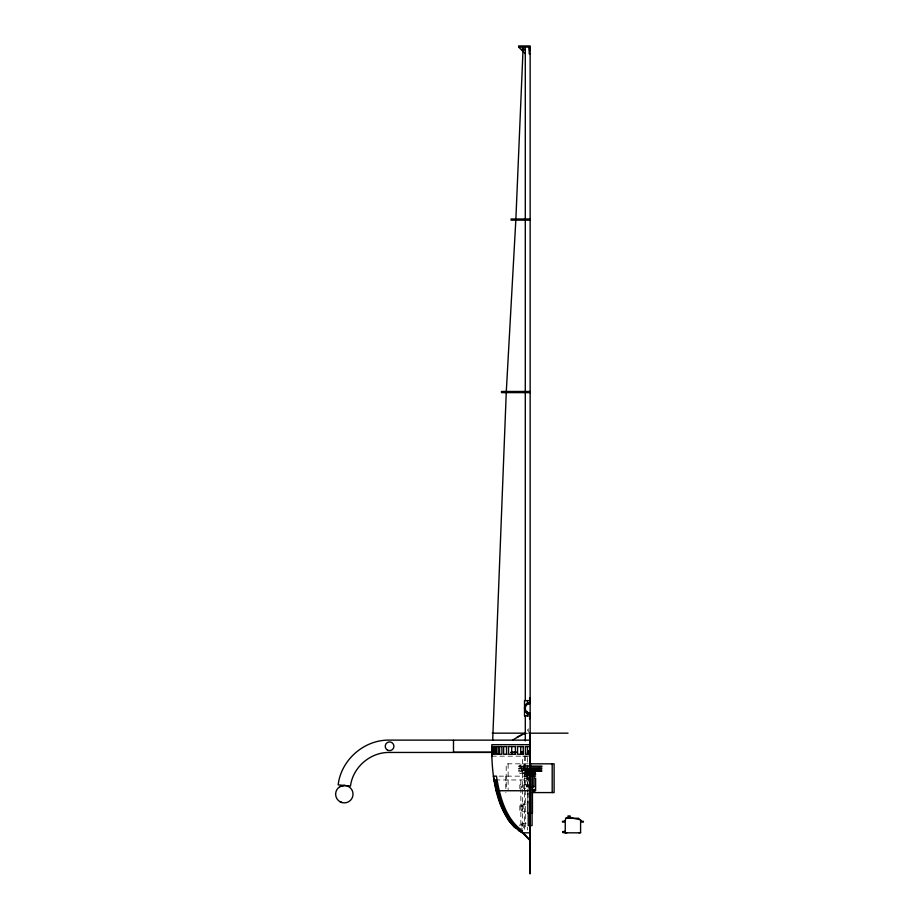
<?xml version="1.0" encoding="UTF-8"?>
<svg xmlns="http://www.w3.org/2000/svg" width="919" height="919" viewBox="0 0 919 919"><rect width="100%" height="100%" fill="white"/><g stroke="black" fill="none" stroke-linecap="round" stroke-linejoin="round"><path stroke-width="0.69" stroke-dasharray="4.59 3.45" d="M521.096 768.341C521.9 763.678 523.129 771.799 521.107 766.848L521.096 770.513M527.851 771.156L527.851 768.858M527.839 776.141L527.839 775.372M527.667 772.305L528.494 771.535M527.38 772.305L528.299 771.535L527.276 772.305M528.08 771.007L528.436 771.007M525.76 771.248L527.219 771.248M521.774 770.536C518.925 772.959 524.829 772.328 521.797 770.03M521.533 828.065L522.452 828.306M527.334 733.259L528.528 733.167M527.322 756.165L522.497 756.165L522.497 765.745M491.826 756.165L530.148 756.165M528.069 763.827L506.197 763.827L506.197 789.835M528.689 765.745L519.809 765.745L519.809 773.407L528.873 773.453M530.7 766.113L518.419 766.113L518.419 766.848L530.16 766.848M530.125 767.664C524.588 764.091 524.45 775.004 530.125 771.5M530.16 768.318L518.546 768.318L518.546 769.054L530.16 769.054M528.609 768.858L527.713 768.858L527.713 770.777M529.551 769.628L522.486 769.628L522.486 770.386L528.528 770.386M521.613 770.03L528.666 770.03M528.184 770.513L518.546 770.513L518.557 771.248L528.528 771.156M528.333 771.363L527.506 771.983M528.31 771.822L525.358 772.362M525.358 771.983L529.229 771.983M528.873 772.305L524.967 772.362L525.071 773.614M525.071 773.224L528.77 773.224M528.77 773.614L524.692 773.614L524.692 789.559M526.323 773.844L528.873 773.844M524.692 774.602L531.435 774.602M526.323 775.372L529.769 775.372M498.925 776.141L531.435 776.141M524.692 778.244L528.976 778.244M495.375 779.967L528.976 779.967M528.689 784.906L519.809 784.906L519.809 788.743M526.323 786.492L527.851 786.492M528.804 786.871L526.323 786.871L526.323 772.305M526.162 804.068L519.809 804.068L519.809 811.741L526.162 811.741M526.162 823.24L519.809 823.24L519.809 825.79M524.715 756.165L524.519 791.293M528.391 770.007L528.391 770.777L522.865 770.777L522.911 769.628M528.23 768.858L528.23 803.447M527.988 772.362L527.977 773.224M527.851 773.844L527.851 803.447M527.713 776.141L527.598 779.967M527.563 770.007L527.563 770.777M527.586 774.602L527.437 779.967M527.322 757.589L527.322 791.65M527.322 793.074L527.322 803.011M527.322 827.134L527.322 829.983M526.989 770.007L526.989 770.777M526.702 772.305L526.702 773.614M526.587 774.602L526.587 776.141M525.84 770.007L525.84 770.777M525.289 756.165L525.289 788.812M525.289 790.237L525.289 829.983M524.692 770.007L524.692 770.777M524.519 792.569L524.519 830.902M524.117 770.007L524.117 770.777M523.83 770.007L523.83 770.777M523.738 765.745L523.738 773.407M523.738 784.906L523.738 788.743M523.738 804.068L523.738 811.741M523.738 823.24L523.738 829.627M523.543 770.007L523.543 770.777M523.049 769.628L523.152 770.777M522.497 773.407L522.486 831.465M521.613 766.113L521.624 770.513M520.855 779.967L520.855 830.5M508.115 763.827L508.115 789.835M505.852 776.141L505.852 792.58M528.459 732.271A1.918 1.918 0 0 1 528.517 730.352M527.38 730.616A2.872 2.872 0 0 1 528.712 728.87M524.002 764.171L523.164 773.959L519.878 765.136L524.002 764.171M520.855 786.572C522.026 790.237 523.704 783.999 520.855 786.572M520.855 805.745C522.026 809.398 523.704 803.16 520.855 805.745M520.855 809.57C522.026 813.235 523.704 806.985 520.855 809.57M520.855 824.906C522.026 828.559 523.704 822.321 520.855 824.906"/><path stroke-width="1.38" d="M453.492 752.201L453.492 740.335M529.769 873.05C529.976 843.274 530.355 891.958 529.769 865.962M529.769 832.821L529.769 807.617M529.769 810.868L530.148 753.063M530.148 837.025L530.148 840.483L522.497 832.821L518.362 830.512M530.148 834.567L529.769 821.896M530.148 815.084L530.148 813.315M530.148 809.731L530.148 809.145M530.148 808.559L530.148 733.167M572.928 818.255L580.59 819.782L580.59 821.322L583.37 821.322L583.37 822.091L580.59 822.091L580.59 832.821L565.254 832.821L562.956 832.499L562.956 831.603L565.254 831.281L565.254 832.821M492.676 740.381L506.277 392.045L515.858 219.572L523.049 49.327C526.541 52.245 520.671 44.606 522.808 50.258M530.068 756.165L530.148 755.395M568.344 818.255L568.597 817.485M567.655 818.255L568.137 817.485M567.057 818.255L567.735 817.485M522.371 50.005L523.727 48.65M566.609 818.255L567.437 817.485M566.322 818.255L567.241 817.485L571.009 817.485L571.963 818.255L570.94 817.485M566.219 818.255L567.172 817.485M527.713 704.034L527.322 700.588M513.055 739.784L521.797 734.786A219.17 61.274 -90 0 1 525.254 733.626L525.289 733.615A216.987 60.665 -90 0 1 525.955 733.477M517.133 737.153L521.797 734.786M528.689 702.817C522.497 704.184 523.807 714.178 530.148 713.891A5.629 5.629 0 0 1 524.519 708.25A5.629 5.629 0 0 1 530.148 702.621L528.689 702.817L528.689 703.632M342.075 802.574L339.984 801.701A8.696 8.696 0 0 1 339.984 786.63L344.326 785.469M528.896 703.552L530.148 703.391A4.871 4.871 0 0 0 525.289 708.25A4.871 4.871 0 0 0 530.148 713.121L529.574 718.876M530.091 733.282L530.148 733.27A1.918 1.918 0 0 1 529.597 733.201L568.034 733.167M530.148 751.374L529.712 751.42A1.918 1.918 0 0 0 529.149 754.924M530.091 755.2L530.148 755.2A1.918 1.918 0 0 1 529.597 755.131M530.148 806.078L530.148 45.95L518.649 45.95L518.649 47.099L530.148 47.099M529.195 48.65L530.148 48.65M529.195 50.005L530.148 50.005M530.148 53.727L529.195 53.727L529.195 47.099M510.987 218.998L530.148 218.998M510.987 220.146L530.148 220.146M501.406 391.471L530.148 391.471M504.359 392.045L508.184 392.045M501.406 392.62L530.148 392.62M529.574 698.601L530.148 698.601M529.574 699.773L530.148 699.773M530.148 700.588L524.519 700.588L524.519 715.924L530.148 715.924M529.574 702.426L530.148 702.426M530.148 703.391L529.574 697.636M529.574 714.086L530.148 714.086M529.574 716.74L530.148 716.74M529.574 717.911L530.148 717.911M492.274 733.167L525.944 733.167M530.148 740.151L389.426 740.117C364.257 739.554 341.052 759.875 338.169 784.86L350.495 786.067C352.827 767.101 370.644 751.891 389.736 752.454L491.826 752.431M530.148 744.666L491.826 744.666L491.837 756.555M491.918 746.584L491.918 754.246M498.799 746.584L496.398 746.584L496.398 754.246L498.799 754.246M506.989 746.584L503.646 746.584L503.646 754.246L506.989 754.246M515.812 746.584L508.552 746.584L508.552 754.246L515.812 754.246M523.566 746.584L517.581 746.584L517.581 754.246L523.566 754.246M530.148 746.584L525.415 746.584L525.415 754.246L530.148 754.246M453.492 752.27L491.826 752.236M510.987 752.224L516.512 752.27M520.568 752.224L523.336 752.27M510.987 752.42L516.467 752.408M520.568 752.42L523.313 752.42M491.826 755.2L492.4 755.2M491.826 756.165C492.699 779.576 496.651 808.594 514.376 827.261C539.809 844.55 505.944 822.149 507.862 818.059C500.832 806.48 496.903 793.269 494.732 779.967L496.053 779.967C499.614 798.829 505.45 820.403 522.486 831.465L522.486 830.937C505.255 818.53 499.66 796.026 496.444 776.141L493.377 776.141L496.455 790.742L501.2 805.687L507.391 818.059L514.778 827.261M529.815 758.083L530.711 766.113M529.459 763.827L554.1 763.827L554.1 792.58L532.285 792.58M529.401 766.113L541.888 766.113M529.597 766.848L541.888 766.848M530.148 768.318L541.75 768.318M529.551 768.858L532.446 768.858M530.183 769.054L541.75 769.054M529.803 769.628L531.492 769.628M529.654 770.007L538.683 770.03M532.124 770.513L541.75 770.513M531.63 770.777L537.431 770.777M529.551 771.156L541.75 771.248M531.469 771.363L532.802 771.363M533.02 772.305L531.504 771.535L532.181 772.305M531.998 771.822L534.835 771.822M531.469 771.983L534.938 771.983M531.423 772.305L535.34 772.362M534.456 773.224L535.237 773.224M534.847 773.614L535.616 773.614M529.551 773.844L533.985 773.844M533.411 774.602L535.616 774.602M531.641 775.372L533.985 775.372M531.423 776.141L535.616 776.141M534.847 778.244L535.616 778.244L535.616 789.559L532.158 789.559M494.778 782.529L494.089 779.967M532.446 786.492L533.985 786.492M531.492 786.871L533.985 786.871L533.985 772.305M496.111 790.742L530.148 790.742M567.942 815.957L570.239 815.957M565.265 820.931L564.105 821.322M580.59 820.931L581.738 821.322M530.148 830.902L530.056 824.515M565.254 832.43L566.793 832.821M580.59 832.43L579.062 832.821M522.497 832.821L530.148 832.821M528.896 712.96L528.689 713.695M526.713 711.697L527.322 712.168M531.998 771.535L532.928 772.305M531.814 771.535L532.641 772.305M570.756 817.485L571.584 818.255M518.649 47.099L525.289 53.727M522.624 832.821L530.148 840.483L523.003 832.821M570.446 817.485L571.124 818.255M570.056 817.485L570.527 818.255M579.441 819.553L578.671 818.255L565.644 818.255L565.265 821.322L562.485 821.322L562.485 822.091L565.265 822.091L565.254 832.821M569.585 817.485L569.837 818.255M529.838 755.395L529.838 756.165M530.148 836.003L530.148 837.806M569.091 817.485L569.091 818.255M562.956 831.603L562.956 832.499M552.193 763.827L552.193 792.58M539.039 768.318L539.039 769.054M537.155 770.007L537.155 770.777M536.478 770.007L536.478 770.777M533.606 772.305L533.606 773.614M532.595 770.007L532.595 770.777M532.446 773.844L532.446 813.315L527.851 813.315L527.851 803.447M532.067 773.844L532.067 825.584L528.23 825.584L528.23 813.315M531.917 770.007L531.917 770.777M531.664 775.372L531.664 776.141M530.148 806.744L530.148 865.078M530.148 865.962L530.148 873.05M529.769 753.063L529.769 757.463M529.769 826.652L529.769 865.078M527.483 746.584L527.483 754.246M527.322 713.121L527.334 715.924M525.289 47.099L525.289 700.588M525.289 715.924L525.289 740.898M523.244 746.584L523.244 754.246M520.728 746.584L520.728 754.246M515.858 218.998L515.858 220.146M515.398 746.584L515.398 754.246M511.711 746.584L511.711 754.246M506.518 746.584L506.518 754.246M506.277 391.471L506.277 392.62M498.155 746.584L498.155 754.246M527.38 752.546A2.872 2.872 0 0 1 530.148 750.409M339.984 801.701A8.696 8.696 0 0 0 353.034 794.165A8.696 8.696 0 0 0 339.984 786.63M535.616 790.512L533.502 791.087L535.616 790.512M493.273 746.584L492.538 746.584L492.538 754.246L493.273 754.246L493.273 746.584M495.272 746.584L494.043 746.584L494.043 754.246L495.272 754.246L495.272 746.584M501.923 746.584L499.603 746.584L499.603 754.246L501.923 754.246L501.9 746.584M533.721 776.141L533.721 774.602L533.709 776.141M387.404 750.053A4.354 4.354 0 0 0 393.929 746.285A4.354 4.354 0 0 0 387.404 742.518A4.354 4.354 0 0 0 387.404 750.053"/></g></svg>
